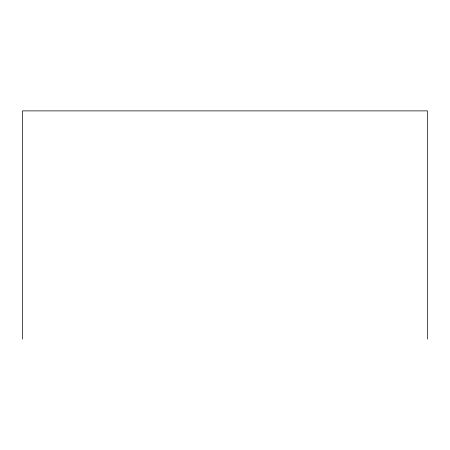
<?xml version="1.0" encoding="UTF-8"?>
<svg xmlns="http://www.w3.org/2000/svg" width="450" height="450" viewBox="0 0 450 450"><rect width="100%" height="100%" fill="white"/><g stroke="black" fill="none" stroke-linecap="round" stroke-linejoin="round"><path stroke-width="0.67" d="M427.5 339.12L427.5 110.88L22.5 110.88L22.5 339.12"/></g></svg>
